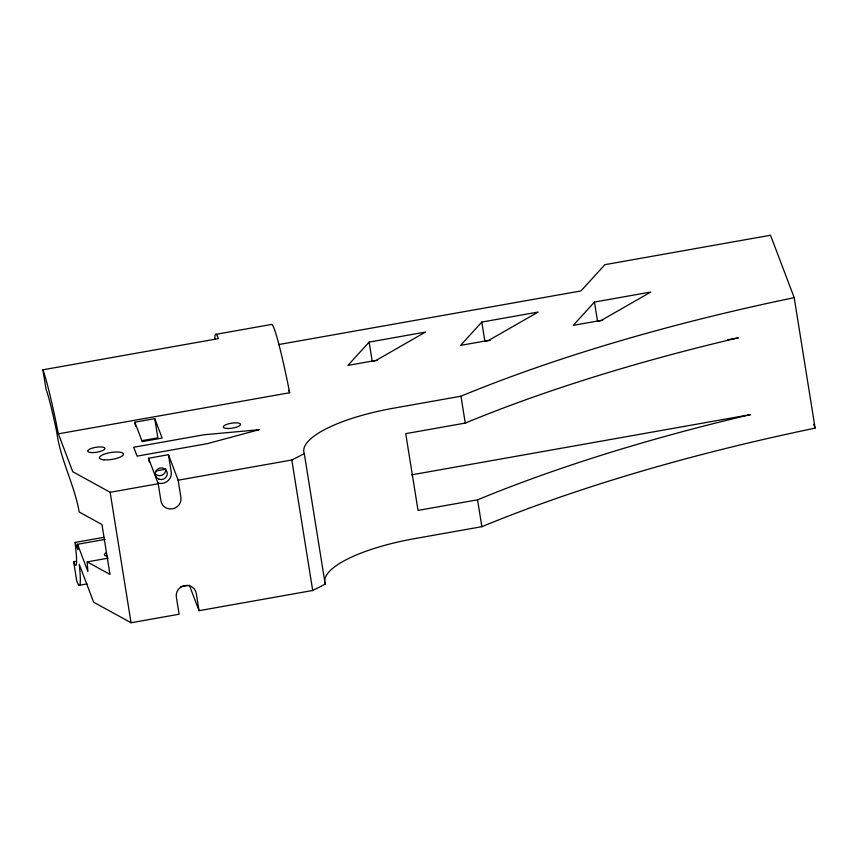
<?xml version="1.0" encoding="UTF-8"?>
<svg xmlns="http://www.w3.org/2000/svg" width="858" height="858" viewBox="0 0 858 858"><rect width="100%" height="100%" fill="white"/><g stroke="black" fill="none" stroke-linecap="round" stroke-linejoin="round"><path stroke-width="1.29" d="M369.144 342.095L347.93 365.401L376.094 360.392L425.471 332.078L369.144 342.095L372.211 361.282L377.456 360.349M481.799 322.072L460.585 345.377L488.749 340.369L538.127 312.055L481.799 322.072L484.877 341.259M594.465 302.048L573.251 325.354L601.415 320.345L650.793 292.042L594.465 302.048L597.533 321.235L602.777 320.302M149.11 461.947L148.52 458.247L168.458 454.697L178.142 480.201L291.806 460.006L304.29 453.646A101.426 29.086 -9.1 0 1 393.457 408.204L460.961 396.203A715.937 205.33 -9.1 0 1 786.325 299.313L794.197 297.608L815.1 428.088L807.239 429.794A715.937 205.33 -9.1 0 0 481.864 526.683L414.36 538.685A101.426 29.086 -9.1 0 0 325.193 584.126L312.709 590.486L199.045 610.682L189.361 585.188M215.948 334.32L271.782 324.399A111.637 6.338 79.9 0 1 287.355 381.209L289.661 392.728L58.355 433.837L56.049 422.318A111.637 6.338 79.9 0 0 42.9 369.809L218.372 338.62A111.637 6.338 79.9 0 0 214.779 339.457M278.41 344.605L580.963 290.937L604.869 264.682L770.505 235.253L794.197 297.608M486.186 341.023L490.111 340.326M134.824 422.211L154.762 418.661L162.141 438.073L142.203 441.613L134.824 422.211L135.446 426.051M141.634 440.733L157.84 437.848L154.762 418.661M727.798 339.714L738.352 337.837L730.995 339.532A715.937 205.33 -9.1 0 0 465.261 423.069L405.737 433.655L418.028 510.403L477.563 499.828A715.937 205.33 -9.1 0 1 743.296 416.291L750.643 414.596L411.572 474.86M156.253 470.892L165.369 469.262M58.355 433.837L72.748 471.718L110.146 492.288L158.204 483.751L160.972 501.018A10.146 9.695 -20.8 0 0 172.479 508.837A10.146 9.695 -20.8 0 0 180.909 497.479L178.142 480.201M199.045 610.682L196.278 593.414A10.146 9.695 -20.8 0 0 184.77 585.596A10.146 9.695 -20.8 0 0 176.34 596.964L179.107 614.231L131.049 622.747L93.651 602.198L79.258 564.317L79.976 571.664A111.637 6.338 79.9 0 1 76.737 581.016L73.649 561.754A91.28 5.18 79.9 0 0 76.298 554.107L75.161 542.428L104.043 537.301M75.161 542.428L77.939 549.742L77.552 544.283L104.987 539.403M73.649 561.754L76.287 561.293M77.552 544.283L87.87 571.449L87.194 561.893L108.194 558.161M79.161 585.317L87.044 583.912M180.641 586.733L188.117 585.403M87.194 561.893L109.963 574.41L101.963 524.538L79.204 512.011C74.378 484.555 60.392 459.77 56.735 431.992A91.28 5.18 79.9 0 0 45.989 389.06L42.9 369.809M813.674 424.345L815.1 428.088M288.717 390.261L289.661 392.728M148.52 458.247L158.204 483.751M460.961 396.203L465.261 423.069M477.563 499.828L481.864 526.683M304.29 453.646L325.193 584.126M291.806 460.006L312.709 590.486M168.458 454.697L171.225 471.975A10.146 9.695 -20.8 0 1 157.604 482.936M110.146 492.288L131.049 622.747M165.755 468.8A6.081 5.824 -20.8 0 1 155.062 473.659M107.518 556.145A8.719 2.499 -9.1 0 1 106.231 552.777M258.934 429.74L207.443 443.629L137.076 456.134L133.698 447.265L204.075 434.759L258.934 429.74M90.916 452.531A8.719 2.499 -9.1 0 0 104.848 448.906A8.719 2.499 -9.1 0 0 93.243 447.855A8.719 2.499 -9.1 0 0 90.916 452.531M226.501 428.432A8.719 2.499 -9.1 0 0 240.444 424.807A8.719 2.499 -9.1 0 0 228.829 423.755A8.719 2.499 -9.1 0 0 226.501 428.432M103.893 459.813A12.173 3.486 -9.1 0 0 123.338 454.761A12.173 3.486 -9.1 0 0 107.143 453.292A12.173 3.486 -9.1 0 0 103.893 459.813M159.062 479.257A6.081 5.824 -20.8 0 0 167.235 472.683A6.081 5.824 -20.8 0 0 157.464 469.294A6.081 5.824 -20.8 0 0 159.062 479.257"/></g></svg>
